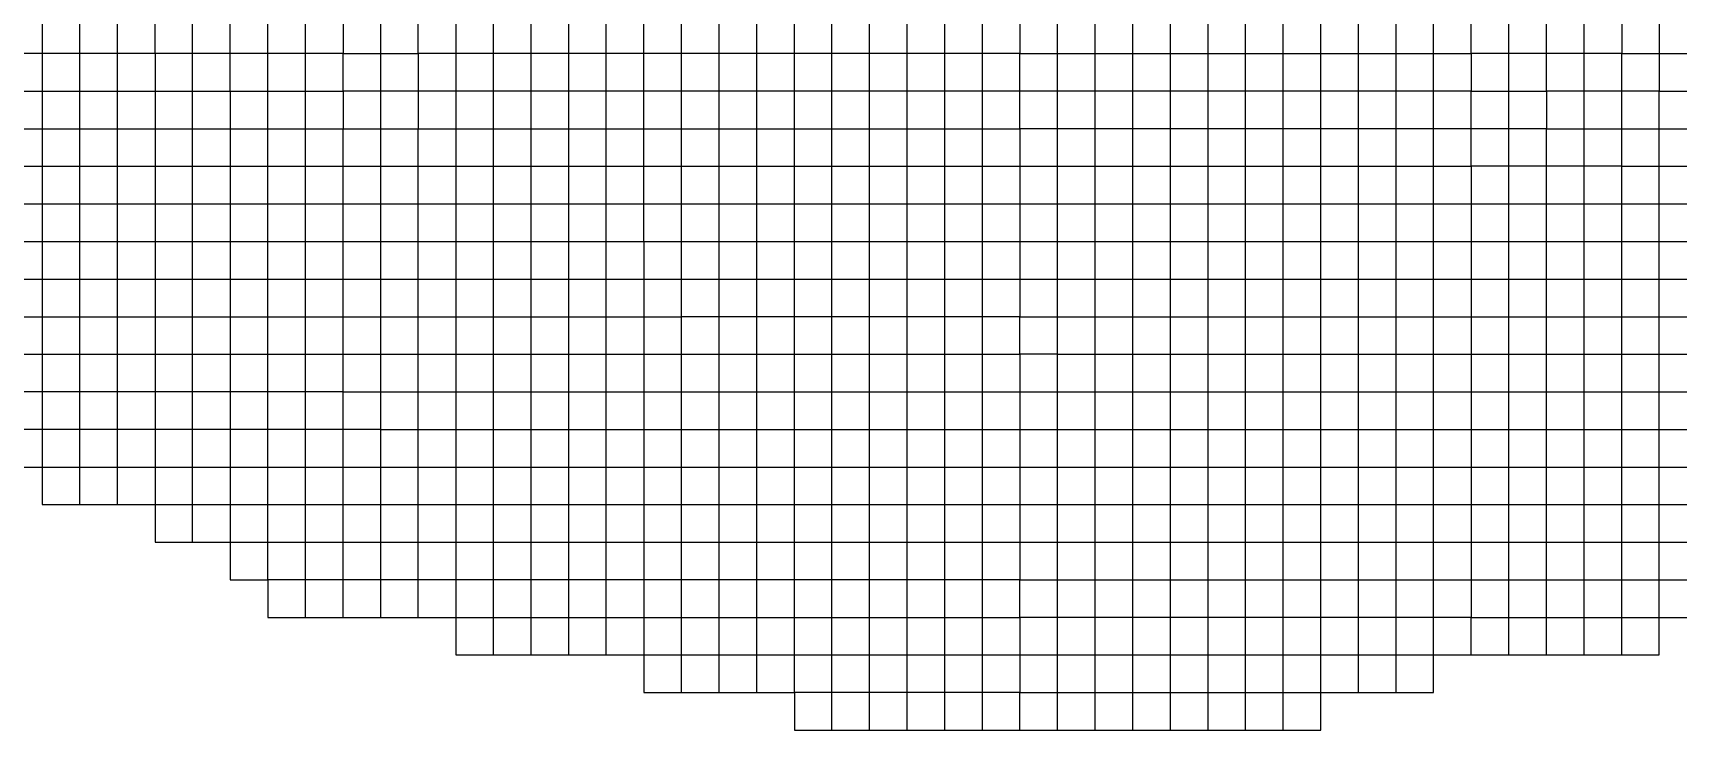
# Model space of a CAD drawing. Header units: millimetres. Extents: x 0 to 420, y 0 to 297.
# Drawn here: x 356.994 to 360.783, y 69.711 to 71.318 of the extents above; entities that cross this region are included whole.
import ezdxf
from ezdxf.enums import TextEntityAlignment as Align

# ---------------------------------------------------------------- set-up
doc = ezdxf.new("R2010")
doc.units = ezdxf.units.MM
doc.layers.add('TEXT', color=255, linetype='Continuous')
doc.styles.add('ECL', font='SIMFANG_2312.TTF', dxfattribs={"width": 0.7, "height": 3})

# ---------------------------------------------------------------- blocks, each defined once
blk = doc.blocks.new('*U68')
at = {"color": 15, "linetype": 'Continuous'}
for points in [[(-26.2515, -4.337), (-26.103, -4.337), (-25.9545, -4.337), (-25.806, -4.337), (-25.6575, -4.337), (-25.509, -4.337), (-25.3605, -4.337), (-25.212, -4.337), (-25.0635, -4.337), (-24.915, -4.337), (-24.7665, -4.337), (-24.618, -4.337), (-24.618, -4.1885), (-24.4695, -4.1885), (-24.321, -4.1885), (-24.1725, -4.1885), (-24.024, -4.1885), (-23.8755, -4.1885), (-23.727, -4.1885), (-23.5785, -4.1885), (-23.43, -4.1885), (-23.2815, -4.1885), (-23.133, -4.1885), (-22.9845, -4.1885), (-22.836, -4.1885), (-22.6875, -4.1885), (-22.539, -4.1885), (-22.3905, -4.1885), (-22.242, -4.1885), (-22.242, -4.337), (-22.0935, -4.337), (-21.945, -4.337), (-21.7965, -4.337), (-21.648, -4.337), (-21.4995, -4.337), (-21.351, -4.337), (-21.2025, -4.337), (-21.054, -4.337), (-20.9055, -4.337), (-20.757, -4.337), (-20.6085, -4.337), (-20.46, -4.337), (-20.46, -4.4855), (-20.3115, -4.4855), (-20.163, -4.4855), (-20.0145, -4.4855), (-19.866, -4.4855), (-19.866, -4.337), (-19.7175, -4.337), (-19.569, -4.337)], [(-26.2515, -5.228), (-26.103, -5.228), (-26.103, -5.3765), (-25.9545, -5.3765), (-25.806, -5.3765), (-25.6575, -5.3765), (-25.6575, -5.525), (-25.509, -5.525), (-25.3605, -5.525), (-25.3605, -5.6735), (-25.212, -5.6735), (-25.212, -5.822), (-25.0635, -5.822), (-24.915, -5.822), (-24.7665, -5.822), (-24.618, -5.822), (-24.4695, -5.822), (-24.321, -5.822), (-24.1725, -5.822), (-24.024, -5.822), (-23.8755, -5.822), (-23.727, -5.822), (-23.5785, -5.822), (-23.43, -5.822), (-23.2815, -5.822), (-23.133, -5.822), (-22.9845, -5.822), (-22.836, -5.822), (-22.6875, -5.822), (-22.539, -5.822), (-22.3905, -5.822), (-22.242, -5.822), (-22.242, -5.9705), (-22.0935, -5.9705), (-21.945, -5.9705), (-21.7965, -5.9705), (-21.648, -5.9705), (-21.4995, -5.9705), (-21.351, -5.9705), (-21.2025, -5.9705), (-21.054, -5.9705), (-20.9055, -5.9705), (-20.757, -5.9705), (-20.6085, -5.9705), (-20.46, -5.9705), (-20.3115, -5.9705), (-20.163, -5.9705), (-20.0145, -5.9705), (-19.866, -5.9705), (-19.866, -5.822), (-19.7175, -5.822), (-19.569, -5.822)], [(-26.2515, -4.1885), (-26.103, -4.1885), (-25.9545, -4.1885), (-25.806, -4.1885), (-25.6575, -4.1885), (-25.509, -4.1885), (-25.3605, -4.1885), (-25.212, -4.1885), (-25.0635, -4.1885), (-24.915, -4.1885), (-24.7665, -4.1885), (-24.618, -4.1885), (-24.618, -4.04), (-24.4695, -4.04), (-24.321, -4.04), (-24.1725, -4.04), (-24.024, -4.04), (-23.8755, -4.04), (-23.727, -4.04), (-23.5785, -4.04), (-23.43, -4.04), (-23.2815, -4.04), (-23.133, -4.04), (-22.9845, -4.04), (-22.836, -4.04), (-22.6875, -4.04), (-22.539, -4.04), (-22.3905, -4.04), (-22.242, -4.04), (-22.242, -4.1885), (-22.0935, -4.1885), (-21.945, -4.1885), (-21.7965, -4.1885), (-21.648, -4.1885), (-21.4995, -4.1885), (-21.351, -4.1885), (-21.2025, -4.1885), (-21.054, -4.1885), (-20.9055, -4.1885), (-20.757, -4.1885), (-20.6085, -4.1885), (-20.46, -4.1885), (-20.46, -4.337), (-20.3115, -4.337), (-20.163, -4.337), (-20.0145, -4.337), (-19.866, -4.337), (-19.866, -4.1885), (-19.7175, -4.1885), (-19.569, -4.1885)], [(-25.0635, -5.822), (-25.0635, -5.6735), (-25.0635, -5.525), (-25.0635, -5.3765), (-25.0635, -5.228), (-25.0635, -5.0795), (-25.0635, -4.931), (-25.0635, -4.7825), (-25.0635, -4.634), (-25.0635, -4.4855), (-25.0635, -4.337), (-25.0635, -4.1885), (-25.0635, -4.04), (-25.0635, -3.8915)], [(-24.915, -5.822), (-24.915, -5.6735), (-24.915, -5.525), (-24.915, -5.3765), (-24.915, -5.228), (-24.915, -5.0795), (-24.915, -4.931), (-24.915, -4.7825), (-24.915, -4.634), (-24.915, -4.4855), (-24.915, -4.337), (-24.915, -4.1885), (-24.915, -4.04), (-24.915, -3.8915)], [(-19.866, -5.9705), (-19.7175, -5.9705), (-19.7175, -5.822), (-19.7175, -5.6735), (-19.7175, -5.525), (-19.7175, -5.3765), (-19.7175, -5.228), (-19.7175, -5.0795), (-19.7175, -4.931), (-19.7175, -4.7825), (-19.7175, -4.634), (-19.7175, -4.4855), (-19.7175, -4.337), (-19.7175, -4.1885), (-19.7175, -4.04), (-19.7175, -3.8915)], [(-21.4995, -6.2675), (-21.4995, -6.119), (-21.4995, -5.9705), (-21.4995, -5.822), (-21.4995, -5.6735), (-21.4995, -5.525), (-21.4995, -5.3765), (-21.4995, -5.228), (-21.4995, -5.0795), (-21.4995, -4.931), (-21.4995, -4.7825), (-21.4995, -4.634), (-21.4995, -4.4855)]]:
    blk.add_lwpolyline(points, dxfattribs=at)
at = {"color": 22, "linetype": 'Continuous'}
for points in [[(-24.915, -3.5945), (-25.0635, -3.5945), (-25.212, -3.5945), (-25.3605, -3.5945), (-25.509, -3.5945), (-25.6575, -3.5945), (-25.806, -3.5945), (-25.9545, -3.5945), (-26.103, -3.5945), (-26.2515, -3.5945)], [(-26.2515, -4.634), (-26.103, -4.634), (-25.9545, -4.634), (-25.806, -4.634), (-25.6575, -4.634), (-25.509, -4.634), (-25.3605, -4.634), (-25.212, -4.634), (-25.0635, -4.634), (-24.915, -4.634), (-24.7665, -4.634), (-24.618, -4.634), (-24.618, -4.4855), (-24.4695, -4.4855), (-24.321, -4.4855), (-24.1725, -4.4855), (-24.024, -4.4855), (-23.8755, -4.4855), (-23.727, -4.4855), (-23.5785, -4.4855), (-23.43, -4.4855), (-23.2815, -4.4855), (-23.133, -4.4855), (-22.9845, -4.4855), (-22.836, -4.4855), (-22.6875, -4.4855), (-22.539, -4.4855), (-22.3905, -4.4855), (-22.242, -4.4855), (-22.242, -4.634), (-22.0935, -4.634), (-21.945, -4.634), (-21.7965, -4.634), (-21.648, -4.634), (-21.4995, -4.634), (-21.351, -4.634), (-21.2025, -4.634), (-21.054, -4.634), (-20.9055, -4.634), (-20.757, -4.634), (-20.6085, -4.634), (-20.46, -4.634), (-20.46, -4.7825), (-20.3115, -4.7825), (-20.163, -4.7825), (-20.0145, -4.7825), (-19.866, -4.7825), (-19.866, -4.634), (-19.7175, -4.634), (-19.569, -4.634)], [(-26.2515, -4.4855), (-26.103, -4.4855), (-25.9545, -4.4855), (-25.806, -4.4855), (-25.6575, -4.4855), (-25.509, -4.4855), (-25.3605, -4.4855), (-25.212, -4.4855), (-25.0635, -4.4855), (-24.915, -4.4855), (-24.7665, -4.4855), (-24.618, -4.4855), (-24.618, -4.337), (-24.4695, -4.337), (-24.321, -4.337), (-24.1725, -4.337), (-24.024, -4.337), (-23.8755, -4.337), (-23.727, -4.337), (-23.5785, -4.337), (-23.43, -4.337), (-23.2815, -4.337), (-23.133, -4.337), (-22.9845, -4.337), (-22.836, -4.337), (-22.6875, -4.337), (-22.539, -4.337), (-22.3905, -4.337), (-22.242, -4.337), (-22.242, -4.4855), (-22.0935, -4.4855), (-21.945, -4.4855), (-21.7965, -4.4855), (-21.648, -4.4855), (-21.4995, -4.4855), (-21.351, -4.4855), (-21.2025, -4.4855), (-21.054, -4.4855), (-20.9055, -4.4855), (-20.757, -4.4855), (-20.6085, -4.4855), (-20.46, -4.4855), (-20.46, -4.634), (-20.3115, -4.634), (-20.163, -4.634), (-20.0145, -4.634), (-19.866, -4.634), (-19.866, -4.4855), (-19.7175, -4.4855), (-19.569, -4.4855)], [(-22.0935, -4.7825), (-21.945, -4.7825), (-21.7965, -4.7825), (-21.648, -4.7825), (-21.4995, -4.7825), (-21.351, -4.7825), (-21.2025, -4.7825), (-21.054, -4.7825), (-20.9055, -4.7825), (-20.757, -4.7825), (-20.6085, -4.7825), (-20.46, -4.7825), (-20.46, -4.931), (-20.3115, -4.931), (-20.163, -4.931), (-20.0145, -4.931), (-19.866, -4.931), (-19.866, -4.7825), (-19.7175, -4.7825), (-19.569, -4.7825)], [(-23.8755, -4.931), (-23.727, -4.931), (-23.5785, -4.931), (-23.43, -4.931), (-23.2815, -4.931), (-23.133, -4.931), (-22.9845, -4.931), (-22.836, -4.931), (-22.6875, -4.931), (-22.539, -4.931), (-22.3905, -4.931), (-22.242, -4.931), (-22.242, -5.0795), (-22.0935, -5.0795), (-21.945, -5.0795), (-21.7965, -5.0795), (-21.648, -5.0795), (-21.4995, -5.0795), (-21.351, -5.0795), (-21.2025, -5.0795), (-21.054, -5.0795), (-20.9055, -5.0795), (-20.757, -5.0795), (-20.6085, -5.0795), (-20.46, -5.0795), (-20.46, -5.228), (-20.3115, -5.228), (-20.163, -5.228), (-20.0145, -5.228), (-19.866, -5.228), (-19.866, -5.0795), (-19.7175, -5.0795), (-19.569, -5.0795)], [(-19.866, -4.04), (-19.866, -3.8915), (-19.7175, -3.8915), (-19.569, -3.8915)], [(-26.103, -3.446), (-26.103, -3.5945), (-26.103, -3.743), (-26.103, -3.8915), (-26.103, -4.04), (-26.103, -4.1885), (-26.103, -4.337), (-26.103, -4.4855), (-26.103, -4.634), (-26.103, -4.7825), (-26.103, -4.931), (-26.103, -5.0795), (-26.103, -5.228), (-25.9545, -5.228), (-25.806, -5.228), (-25.6575, -5.228), (-25.509, -5.228), (-25.3605, -5.228), (-25.212, -5.228), (-25.0635, -5.228), (-24.915, -5.228), (-24.7665, -5.228), (-24.618, -5.228), (-24.618, -5.0795), (-24.4695, -5.0795), (-24.321, -5.0795), (-24.1725, -5.0795), (-24.024, -5.0795), (-23.8755, -5.0795)], [(-24.024, -5.9705), (-24.024, -5.822), (-24.024, -5.6735), (-24.024, -5.525), (-24.024, -5.3765), (-24.024, -5.228), (-24.024, -5.0795), (-24.024, -4.931), (-24.024, -4.7825), (-24.024, -4.634), (-24.024, -4.4855), (-24.024, -4.337), (-24.024, -4.1885)]]:
    blk.add_lwpolyline(points, dxfattribs=at)
at = {"color": 47, "linetype": 'Continuous'}
for points in [[(-20.9055, -6.119), (-20.9055, -5.9705), (-20.9055, -5.822), (-20.9055, -5.6735), (-20.9055, -5.525), (-20.9055, -5.3765), (-20.9055, -5.228), (-20.9055, -5.0795), (-20.9055, -4.931), (-20.9055, -4.7825), (-20.9055, -4.634), (-20.9055, -4.4855), (-20.9055, -4.337), (-20.9055, -4.1885), (-20.9055, -4.04), (-20.9055, -3.8915), (-20.9055, -3.743), (-20.9055, -3.5945), (-20.9055, -3.446)], [(-24.4695, -3.446), (-24.4695, -3.5945), (-24.4695, -3.743), (-24.4695, -3.8915), (-24.4695, -4.04), (-24.4695, -4.1885), (-24.4695, -4.337), (-24.4695, -4.4855), (-24.4695, -4.634), (-24.4695, -4.7825), (-24.4695, -4.931), (-24.4695, -5.0795), (-24.4695, -5.228), (-24.4695, -5.3765), (-24.4695, -5.525), (-24.4695, -5.6735), (-24.4695, -5.822), (-24.4695, -5.9705), (-24.321, -5.9705), (-24.1725, -5.9705), (-24.024, -5.9705), (-23.8755, -5.9705), (-23.727, -5.9705), (-23.5785, -5.9705), (-23.43, -5.9705), (-23.2815, -5.9705), (-23.133, -5.9705), (-22.9845, -5.9705), (-22.836, -5.9705), (-22.6875, -5.9705), (-22.539, -5.9705), (-22.3905, -5.9705), (-22.242, -5.9705), (-22.242, -6.119), (-22.0935, -6.119), (-21.945, -6.119), (-21.7965, -6.119), (-21.648, -6.119), (-21.4995, -6.119), (-21.351, -6.119), (-21.2025, -6.119), (-21.054, -6.119), (-20.9055, -6.119), (-20.757, -6.119), (-20.6085, -6.119), (-20.6085, -5.9705), (-20.6085, -5.822), (-20.6085, -5.6735), (-20.6085, -5.525), (-20.6085, -5.3765), (-20.6085, -5.228), (-20.6085, -5.0795), (-20.6085, -4.931), (-20.6085, -4.7825), (-20.6085, -4.634), (-20.6085, -4.4855), (-20.6085, -4.337)]]:
    blk.add_lwpolyline(points, dxfattribs=at)
at = {"color": 77, "linetype": 'Continuous'}
for points in [[(-24.1725, -5.9705), (-24.1725, -5.822), (-24.1725, -5.6735), (-24.1725, -5.525), (-24.1725, -5.3765), (-24.1725, -5.228), (-24.1725, -5.0795), (-24.1725, -4.931), (-24.1725, -4.7825), (-24.1725, -4.634), (-24.1725, -4.4855), (-24.1725, -4.337), (-24.1725, -4.1885), (-24.1725, -4.04), (-24.1725, -3.8915), (-24.1725, -3.743), (-24.1725, -3.5945), (-24.1725, -3.446)], [(-22.3905, -6.2675), (-22.3905, -6.119), (-22.3905, -5.9705), (-22.3905, -5.822), (-22.3905, -5.6735), (-22.3905, -5.525), (-22.3905, -5.3765), (-22.3905, -5.228), (-22.3905, -5.0795), (-22.3905, -4.931), (-22.3905, -4.7825), (-22.3905, -4.634), (-22.3905, -4.4855), (-22.3905, -4.337), (-22.3905, -4.1885), (-22.3905, -4.04), (-22.3905, -3.8915), (-22.3905, -3.743), (-22.3905, -3.5945), (-22.3905, -3.446)], [(-23.8755, -5.3765), (-23.8755, -5.228), (-23.8755, -5.0795), (-23.8755, -4.931), (-23.8755, -4.7825), (-23.8755, -4.634), (-23.8755, -4.4855), (-23.8755, -4.337), (-23.8755, -4.1885), (-23.8755, -4.04), (-23.8755, -3.8915), (-23.8755, -3.743), (-23.8755, -3.5945), (-23.8755, -3.446)]]:
    blk.add_lwpolyline(points, dxfattribs=at)
at = {"color": 87, "linetype": 'Continuous'}
for points in [[(-21.351, -6.2675), (-21.351, -6.119), (-21.351, -5.9705), (-21.351, -5.822), (-21.351, -5.6735), (-21.351, -5.525), (-21.351, -5.3765), (-21.351, -5.228), (-21.351, -5.0795), (-21.351, -4.931), (-21.351, -4.7825), (-21.351, -4.634), (-21.351, -4.4855), (-21.351, -4.337), (-21.351, -4.1885), (-21.351, -4.04), (-21.351, -3.8915), (-21.351, -3.743), (-21.351, -3.5945), (-21.351, -3.446)], [(-21.648, -6.2675), (-21.648, -6.119), (-21.648, -5.9705), (-21.648, -5.822), (-21.648, -5.6735), (-21.648, -5.525), (-21.648, -5.3765), (-21.648, -5.228), (-21.648, -5.0795), (-21.648, -4.931), (-21.648, -4.7825), (-21.648, -4.634), (-21.648, -4.4855), (-21.648, -4.337), (-21.648, -4.1885), (-21.648, -4.04), (-21.648, -3.8915), (-21.648, -3.743), (-21.648, -3.5945), (-21.648, -3.446)], [(-24.7665, -5.822), (-24.7665, -5.6735), (-24.7665, -5.525), (-24.7665, -5.3765), (-24.7665, -5.228), (-24.7665, -5.0795), (-24.7665, -4.931), (-24.7665, -4.7825), (-24.7665, -4.634), (-24.7665, -4.4855), (-24.7665, -4.337), (-24.7665, -4.1885), (-24.7665, -4.04), (-24.7665, -3.8915), (-24.7665, -3.743), (-24.7665, -3.5945), (-24.7665, -3.446)]]:
    blk.add_lwpolyline(points, dxfattribs=at)
at = {"color": 97, "linetype": 'Continuous'}
for points in [[(-20.757, -4.7825), (-20.757, -4.634), (-20.757, -4.4855), (-20.757, -4.337), (-20.757, -4.1885), (-20.757, -4.04), (-20.757, -3.8915), (-20.757, -3.743), (-20.757, -3.5945), (-20.757, -3.446)], [(-20.6085, -4.337), (-20.6085, -4.1885), (-20.6085, -4.04), (-20.6085, -3.8915), (-20.6085, -3.743), (-20.6085, -3.5945), (-20.6085, -3.446)], [(-22.9845, -4.4855), (-22.9845, -4.337), (-22.9845, -4.1885), (-22.9845, -4.04), (-22.9845, -3.8915), (-22.9845, -3.743), (-22.9845, -3.5945), (-22.9845, -3.446)], [(-23.2815, -4.337), (-23.2815, -4.1885), (-23.2815, -4.04), (-23.2815, -3.8915), (-23.2815, -3.743), (-23.2815, -3.5945), (-23.2815, -3.446)], [(-21.4995, -4.4855), (-21.4995, -4.337), (-21.4995, -4.1885), (-21.4995, -4.04), (-21.4995, -3.8915), (-21.4995, -3.743), (-21.4995, -3.5945), (-21.4995, -3.446)], [(-21.054, -4.4855), (-21.054, -4.337), (-21.054, -4.1885), (-21.054, -4.04), (-21.054, -3.8915), (-21.054, -3.743), (-21.054, -3.5945), (-21.054, -3.446)], [(-21.2025, -4.4855), (-21.2025, -4.337), (-21.2025, -4.1885), (-21.2025, -4.04), (-21.2025, -3.8915), (-21.2025, -3.743), (-21.2025, -3.5945), (-21.2025, -3.446)], [(-20.3115, -4.337), (-20.3115, -4.1885), (-20.3115, -4.04), (-20.3115, -3.8915), (-20.3115, -3.743), (-20.3115, -3.5945), (-20.3115, -3.446)], [(-24.321, -5.3765), (-24.321, -5.228), (-24.321, -5.0795), (-24.321, -4.931), (-24.321, -4.7825), (-24.321, -4.634), (-24.321, -4.4855), (-24.321, -4.337), (-24.321, -4.1885), (-24.321, -4.04), (-24.321, -3.8915), (-24.321, -3.743), (-24.321, -3.5945), (-24.321, -3.446)]]:
    blk.add_lwpolyline(points, dxfattribs=at)
at = {"color": 57, "linetype": 'Continuous'}
blk.add_lwpolyline([(-22.6875, -6.2675), (-22.6875, -6.119), (-22.6875, -5.9705), (-22.6875, -5.822), (-22.6875, -5.6735), (-22.6875, -5.525), (-22.6875, -5.3765), (-22.6875, -5.228), (-22.6875, -5.0795), (-22.6875, -4.931), (-22.6875, -4.7825), (-22.6875, -4.634), (-22.6875, -4.4855), (-22.6875, -4.337), (-22.6875, -4.1885), (-22.6875, -4.04), (-22.6875, -3.8915), (-22.6875, -3.743), (-22.6875, -3.5945), (-22.6875, -3.446)], dxfattribs=at)
at = {"color": 86, "linetype": 'Continuous'}
blk.add_lwpolyline([(-23.133, -4.337), (-23.133, -4.1885), (-23.133, -4.04), (-23.133, -3.8915), (-23.133, -3.743), (-23.133, -3.5945), (-23.133, -3.446)], dxfattribs=at)
at = {"color": 67, "linetype": 'Continuous'}
blk.add_lwpolyline([(-20.0145, -5.9705), (-20.0145, -5.822), (-20.0145, -5.6735), (-20.0145, -5.525), (-20.0145, -5.3765), (-20.0145, -5.228), (-20.0145, -5.0795), (-20.0145, -4.931), (-20.0145, -4.7825), (-20.0145, -4.634), (-20.0145, -4.4855), (-20.0145, -4.337), (-20.0145, -4.1885), (-20.0145, -4.04), (-20.0145, -3.8915), (-20.0145, -3.743), (-20.0145, -3.5945), (-20.0145, -3.446)], dxfattribs=at)
at = {"color": 84, "linetype": 'Continuous'}
for points in [[(-23.727, -4.337), (-23.727, -4.1885), (-23.727, -4.04), (-23.727, -3.8915), (-23.727, -3.743), (-23.727, -3.5945), (-23.727, -3.446)], [(-22.836, -4.337), (-22.836, -4.1885), (-22.836, -4.04), (-22.836, -3.8915), (-22.836, -3.743), (-22.836, -3.5945), (-22.836, -3.446)], [(-21.945, -5.6735), (-21.945, -5.525), (-21.945, -5.3765), (-21.945, -5.228), (-21.945, -5.0795), (-21.945, -4.931), (-21.945, -4.7825), (-21.945, -4.634), (-21.945, -4.4855), (-21.945, -4.337), (-21.945, -4.1885), (-21.945, -4.04), (-21.945, -3.8915), (-21.945, -3.743), (-21.945, -3.5945), (-21.945, -3.446)], [(-21.7965, -5.6735), (-21.7965, -5.525), (-21.7965, -5.3765), (-21.7965, -5.228), (-21.7965, -5.0795), (-21.7965, -4.931), (-21.7965, -4.7825), (-21.7965, -4.634), (-21.7965, -4.4855), (-21.7965, -4.337), (-21.7965, -4.1885), (-21.7965, -4.04), (-21.7965, -3.8915), (-21.7965, -3.743), (-21.7965, -3.5945), (-21.7965, -3.446)], [(-23.5785, -4.337), (-23.5785, -4.1885), (-23.5785, -4.04), (-23.5785, -3.8915), (-23.5785, -3.743), (-23.5785, -3.5945), (-23.5785, -3.446)], [(-23.43, -4.337), (-23.43, -4.1885), (-23.43, -4.04), (-23.43, -3.8915), (-23.43, -3.743), (-23.43, -3.5945), (-23.43, -3.446)], [(-25.0635, -3.8915), (-25.0635, -3.743), (-25.0635, -3.5945), (-25.0635, -3.446), (-25.0635, -3.2975), (-25.0635, -3.149), (-25.0635, -3.0005), (-25.0635, -2.852), (-25.0635, -2.7035), (-25.0635, -2.555), (-25.0635, -2.4065), (-25.0635, -2.258), (-25.0635, -2.1095), (-25.0635, -1.961), (-25.0635, -1.8125), (-25.0635, -1.664), (-25.0635, -1.5155), (-25.0635, -1.367), (-25.0635, -1.2185), (-25.0635, -1.07), (-25.0635, -0.9215), (-25.0635, -0.773)], [(-19.866, -4.04), (-20.0145, -4.04), (-20.163, -4.04), (-20.163, -3.8915), (-20.3115, -3.8915), (-20.46, -3.8915), (-20.46, -3.743), (-20.6085, -3.743), (-20.757, -3.743), (-20.9055, -3.743), (-21.054, -3.743), (-21.2025, -3.743), (-21.351, -3.743), (-21.4995, -3.743), (-21.648, -3.743), (-21.7965, -3.743), (-21.945, -3.743), (-22.0935, -3.743), (-22.242, -3.743), (-22.242, -3.5945), (-22.3905, -3.5945), (-22.539, -3.5945), (-22.6875, -3.5945), (-22.836, -3.5945), (-22.9845, -3.5945), (-23.133, -3.5945), (-23.2815, -3.5945), (-23.43, -3.5945), (-23.5785, -3.5945), (-23.727, -3.5945), (-23.8755, -3.5945), (-24.024, -3.5945), (-24.1725, -3.5945), (-24.321, -3.5945), (-24.4695, -3.5945), (-24.618, -3.5945), (-24.618, -3.743), (-24.7665, -3.743), (-24.915, -3.743), (-24.915, -3.8915)], [(-20.163, -4.1885), (-20.163, -4.04), (-20.3115, -4.04), (-20.46, -4.04), (-20.46, -3.8915), (-20.6085, -3.8915), (-20.757, -3.8915), (-20.9055, -3.8915), (-21.054, -3.8915), (-21.2025, -3.8915), (-21.351, -3.8915), (-21.4995, -3.8915), (-21.648, -3.8915), (-21.7965, -3.8915), (-21.945, -3.8915), (-22.0935, -3.8915), (-22.242, -3.8915), (-22.242, -3.743), (-22.3905, -3.743), (-22.539, -3.743), (-22.6875, -3.743), (-22.836, -3.743), (-22.9845, -3.743), (-23.133, -3.743), (-23.2815, -3.743), (-23.43, -3.743), (-23.5785, -3.743), (-23.727, -3.743), (-23.8755, -3.743), (-24.024, -3.743), (-24.1725, -3.743), (-24.321, -3.743), (-24.4695, -3.743), (-24.618, -3.743), (-24.618, -3.8915)]]:
    blk.add_lwpolyline(points, dxfattribs=at)
at = {"color": 76, "linetype": 'Continuous'}
blk.add_lwpolyline([(-22.0935, -6.2675), (-22.0935, -6.119), (-22.0935, -5.9705), (-22.0935, -5.822), (-22.0935, -5.6735), (-22.0935, -5.525), (-22.0935, -5.3765), (-22.0935, -5.228), (-22.0935, -5.0795), (-22.0935, -4.931), (-22.0935, -4.7825), (-22.0935, -4.634), (-22.0935, -4.4855), (-22.0935, -4.337), (-22.0935, -4.1885), (-22.0935, -4.04), (-22.0935, -3.8915), (-22.0935, -3.743), (-22.0935, -3.5945), (-22.0935, -3.446)], dxfattribs=at)
at = {"color": 94, "linetype": 'Continuous'}
blk.add_lwpolyline([(-22.539, -4.337), (-22.539, -4.1885), (-22.539, -4.04), (-22.539, -3.8915), (-22.539, -3.743), (-22.539, -3.5945), (-22.539, -3.446)], dxfattribs=at)
at = {"color": 34, "linetype": 'Continuous'}
blk.add_lwpolyline([(-26.2515, -4.04), (-26.103, -4.04), (-25.9545, -4.04), (-25.806, -4.04), (-25.6575, -4.04), (-25.509, -4.04), (-25.3605, -4.04), (-25.212, -4.04), (-25.0635, -4.04), (-24.915, -4.04), (-24.7665, -4.04), (-24.618, -4.04), (-24.618, -3.8915), (-24.4695, -3.8915), (-24.321, -3.8915), (-24.1725, -3.8915), (-24.024, -3.8915), (-23.8755, -3.8915), (-23.727, -3.8915), (-23.5785, -3.8915), (-23.43, -3.8915), (-23.2815, -3.8915), (-23.133, -3.8915), (-22.9845, -3.8915), (-22.836, -3.8915), (-22.6875, -3.8915), (-22.539, -3.8915), (-22.3905, -3.8915), (-22.242, -3.8915), (-22.242, -4.04), (-22.0935, -4.04), (-21.945, -4.04), (-21.7965, -4.04), (-21.648, -4.04), (-21.4995, -4.04), (-21.351, -4.04), (-21.2025, -4.04), (-21.054, -4.04), (-20.9055, -4.04), (-20.757, -4.04), (-20.6085, -4.04), (-20.46, -4.04), (-20.46, -4.1885), (-20.3115, -4.1885), (-20.163, -4.1885), (-20.0145, -4.1885), (-19.866, -4.1885), (-19.866, -4.04), (-19.7175, -4.04), (-19.569, -4.04)], dxfattribs=at)
at = {"color": 37, "linetype": 'Continuous'}
blk.add_lwpolyline([(-26.2515, -4.7825), (-26.103, -4.7825), (-25.9545, -4.7825), (-25.806, -4.7825), (-25.6575, -4.7825), (-25.509, -4.7825), (-25.3605, -4.7825), (-25.212, -4.7825), (-25.0635, -4.7825), (-24.915, -4.7825), (-24.7665, -4.7825), (-24.618, -4.7825), (-24.618, -4.634), (-24.4695, -4.634), (-24.321, -4.634), (-24.1725, -4.634), (-24.024, -4.634), (-23.8755, -4.634), (-23.727, -4.634), (-23.5785, -4.634)], dxfattribs=at)
at = {"color": 82, "linetype": 'Continuous'}
for points in [[(-25.6575, -3.5945), (-25.6575, -3.446), (-25.6575, -3.2975), (-25.6575, -3.149), (-25.6575, -3.0005), (-25.6575, -2.852), (-25.6575, -2.7035), (-25.6575, -2.555), (-25.6575, -2.4065), (-25.6575, -2.258), (-25.6575, -2.1095), (-25.6575, -1.961), (-25.6575, -1.8125), (-25.6575, -1.664), (-25.6575, -1.5155), (-25.6575, -1.367), (-25.6575, -1.2185), (-25.6575, -1.07), (-25.6575, -0.9215), (-25.6575, -0.773)], [(-25.509, -3.5945), (-25.509, -3.446), (-25.509, -3.2975), (-25.509, -3.149), (-25.509, -3.0005), (-25.509, -2.852), (-25.509, -2.7035), (-25.509, -2.555), (-25.509, -2.4065), (-25.509, -2.258), (-25.509, -2.1095), (-25.509, -1.961), (-25.509, -1.8125), (-25.509, -1.664), (-25.509, -1.5155), (-25.509, -1.367), (-25.509, -1.2185), (-25.509, -1.07), (-25.509, -0.9215), (-25.509, -0.773)], [(-25.3605, -3.743), (-25.3605, -3.5945), (-25.3605, -3.446), (-25.3605, -3.2975), (-25.3605, -3.149), (-25.3605, -3.0005), (-25.3605, -2.852), (-25.3605, -2.7035), (-25.3605, -2.555), (-25.3605, -2.4065), (-25.3605, -2.258), (-25.3605, -2.1095), (-25.3605, -1.961), (-25.3605, -1.8125), (-25.3605, -1.664), (-25.3605, -1.5155), (-25.3605, -1.367), (-25.3605, -1.2185), (-25.3605, -1.07), (-25.3605, -0.9215), (-25.3605, -0.773)], [(-25.212, -3.743), (-25.212, -3.5945), (-25.212, -3.446), (-25.212, -3.2975), (-25.212, -3.149), (-25.212, -3.0005), (-25.212, -2.852), (-25.212, -2.7035), (-25.212, -2.555), (-25.212, -2.4065), (-25.212, -2.258), (-25.212, -2.1095), (-25.212, -1.961), (-25.212, -1.8125), (-25.212, -1.664), (-25.212, -1.5155), (-25.212, -1.367), (-25.212, -1.2185), (-25.212, -1.07), (-25.212, -0.9215), (-25.212, -0.773)], [(-24.024, -4.1885), (-24.024, -4.04), (-24.024, -3.8915), (-24.024, -3.743), (-24.024, -3.5945), (-24.024, -3.446), (-24.024, -3.2975), (-24.024, -3.149), (-24.024, -3.0005), (-24.024, -2.852), (-24.024, -2.7035), (-24.024, -2.555), (-24.024, -2.4065), (-24.024, -2.258), (-24.024, -2.1095), (-24.024, -1.961), (-24.024, -1.8125), (-24.024, -1.664)]]:
    blk.add_lwpolyline(points, dxfattribs=at)
at = {"color": 92, "linetype": 'Continuous'}
for points in [[(-19.866, -3.446), (-19.866, -3.5945), (-19.7175, -3.5945), (-19.7175, -3.743), (-19.569, -3.743)], [(-19.7175, -3.446), (-19.7175, -3.5945), (-19.569, -3.5945)], [(-19.7175, -3.8915), (-19.7175, -3.743), (-19.866, -3.743), (-19.866, -3.5945), (-20.0145, -3.5945), (-20.163, -3.5945), (-20.163, -3.446)], [(-24.915, -3.743), (-24.915, -3.5945), (-24.7665, -3.5945), (-24.618, -3.5945), (-24.618, -3.446)], [(-22.242, -3.446), (-22.242, -3.5945), (-22.0935, -3.5945), (-21.945, -3.5945), (-21.7965, -3.5945), (-21.648, -3.5945), (-21.4995, -3.5945), (-21.351, -3.5945), (-21.2025, -3.5945), (-21.054, -3.5945), (-20.9055, -3.5945), (-20.757, -3.5945), (-20.6085, -3.5945), (-20.46, -3.5945), (-20.46, -3.743), (-20.3115, -3.743), (-20.163, -3.743), (-20.163, -3.8915), (-20.0145, -3.8915), (-19.866, -3.8915), (-19.866, -3.743), (-20.0145, -3.743), (-20.163, -3.743), (-20.163, -3.5945), (-20.3115, -3.5945), (-20.46, -3.5945), (-20.46, -3.446)], [(-24.915, -3.446), (-24.915, -3.5945)]]:
    blk.add_lwpolyline(points, dxfattribs=at)
at = {"color": 13, "linetype": 'Continuous'}
for points in [[(-23.727, -4.7825), (-23.5785, -4.7825), (-23.43, -4.7825), (-23.2815, -4.7825), (-23.133, -4.7825), (-22.9845, -4.7825), (-22.836, -4.7825), (-22.6875, -4.7825), (-22.539, -4.7825), (-22.3905, -4.7825), (-22.242, -4.7825), (-22.242, -4.931), (-22.0935, -4.931), (-21.945, -4.931), (-21.7965, -4.931), (-21.648, -4.931), (-21.4995, -4.931), (-21.351, -4.931), (-21.2025, -4.931), (-21.054, -4.931), (-20.9055, -4.931), (-20.757, -4.931), (-20.6085, -4.931), (-20.46, -4.931), (-20.46, -5.0795), (-20.3115, -5.0795), (-20.163, -5.0795), (-20.0145, -5.0795), (-19.866, -5.0795), (-19.866, -4.931), (-19.7175, -4.931), (-19.569, -4.931)], [(-25.9545, -5.3765), (-25.9545, -5.228), (-25.9545, -5.0795), (-25.9545, -4.931), (-25.9545, -4.7825), (-25.9545, -4.634), (-25.9545, -4.4855), (-25.9545, -4.337), (-25.9545, -4.1885), (-25.9545, -4.04), (-25.9545, -3.8915), (-25.9545, -3.743), (-25.9545, -3.5945), (-25.9545, -3.446)], [(-25.806, -5.3765), (-25.806, -5.228), (-25.806, -5.0795), (-25.806, -4.931), (-25.806, -4.7825), (-25.806, -4.634), (-25.806, -4.4855), (-25.806, -4.337), (-25.806, -4.1885), (-25.806, -4.04), (-25.806, -3.8915), (-25.806, -3.743), (-25.806, -3.5945), (-25.806, -3.446)], [(-20.46, -5.9705), (-20.46, -5.822), (-20.6085, -5.822), (-20.757, -5.822), (-20.9055, -5.822), (-21.054, -5.822), (-21.2025, -5.822), (-21.351, -5.822), (-21.4995, -5.822), (-21.648, -5.822), (-21.7965, -5.822), (-21.945, -5.822), (-22.0935, -5.822), (-22.242, -5.822), (-22.242, -5.6735), (-22.3905, -5.6735), (-22.539, -5.6735), (-22.6875, -5.6735), (-22.836, -5.6735), (-22.9845, -5.6735), (-23.133, -5.6735), (-23.2815, -5.6735), (-23.43, -5.6735), (-23.5785, -5.6735), (-23.727, -5.6735), (-23.8755, -5.6735), (-24.024, -5.6735), (-24.1725, -5.6735), (-24.321, -5.6735), (-24.4695, -5.6735), (-24.618, -5.6735), (-24.618, -5.525), (-24.4695, -5.525), (-24.321, -5.525), (-24.1725, -5.525), (-24.024, -5.525), (-23.8755, -5.525), (-23.727, -5.525), (-23.5785, -5.525), (-23.43, -5.525), (-23.2815, -5.525), (-23.133, -5.525), (-22.9845, -5.525), (-22.836, -5.525), (-22.6875, -5.525), (-22.539, -5.525), (-22.3905, -5.525), (-22.242, -5.525), (-22.242, -5.6735), (-22.0935, -5.6735), (-21.945, -5.6735), (-21.7965, -5.6735), (-21.648, -5.6735), (-21.4995, -5.6735), (-21.351, -5.6735), (-21.2025, -5.6735), (-21.054, -5.6735), (-20.9055, -5.6735), (-20.757, -5.6735), (-20.6085, -5.6735), (-20.46, -5.6735), (-20.46, -5.822), (-20.3115, -5.822), (-20.163, -5.822), (-20.0145, -5.822), (-19.866, -5.822), (-19.866, -5.6735), (-19.7175, -5.6735), (-19.569, -5.6735)], [(-25.6575, -3.5945), (-25.6575, -3.743), (-25.6575, -3.8915), (-25.6575, -4.04), (-25.6575, -4.1885), (-25.6575, -4.337), (-25.6575, -4.4855), (-25.6575, -4.634), (-25.6575, -4.7825), (-25.6575, -4.931), (-25.6575, -5.0795), (-25.6575, -5.228), (-25.6575, -5.3765), (-25.509, -5.3765), (-25.3605, -5.3765), (-25.212, -5.3765), (-25.0635, -5.3765), (-24.915, -5.3765), (-24.7665, -5.3765), (-24.618, -5.3765), (-24.618, -5.228), (-24.4695, -5.228), (-24.321, -5.228), (-24.1725, -5.228), (-24.024, -5.228), (-23.8755, -5.228), (-23.727, -5.228), (-23.5785, -5.228), (-23.43, -5.228), (-23.2815, -5.228), (-23.133, -5.228), (-22.9845, -5.228), (-22.836, -5.228), (-22.6875, -5.228), (-22.539, -5.228), (-22.3905, -5.228), (-22.242, -5.228), (-22.242, -5.3765), (-22.0935, -5.3765), (-21.945, -5.3765), (-21.7965, -5.3765), (-21.648, -5.3765), (-21.4995, -5.3765), (-21.351, -5.3765), (-21.2025, -5.3765), (-21.054, -5.3765), (-20.9055, -5.3765), (-20.757, -5.3765), (-20.6085, -5.3765), (-20.46, -5.3765), (-20.46, -5.525), (-20.3115, -5.525), (-20.163, -5.525), (-20.0145, -5.525), (-19.866, -5.525), (-19.866, -5.3765), (-19.7175, -5.3765), (-19.569, -5.3765)], [(-25.509, -5.525), (-25.509, -5.3765), (-25.509, -5.228), (-25.509, -5.0795), (-25.509, -4.931), (-25.509, -4.7825), (-25.509, -4.634), (-25.509, -4.4855), (-25.509, -4.337), (-25.509, -4.1885), (-25.509, -4.04), (-25.509, -3.8915), (-25.509, -3.743), (-25.509, -3.5945)], [(-26.2515, -3.743), (-26.103, -3.743), (-25.9545, -3.743), (-25.806, -3.743), (-25.6575, -3.743), (-25.509, -3.743), (-25.3605, -3.743), (-25.212, -3.743), (-25.0635, -3.743), (-24.915, -3.743)], [(-25.3605, -3.743), (-25.3605, -3.8915), (-25.3605, -4.04), (-25.3605, -4.1885), (-25.3605, -4.337), (-25.3605, -4.4855), (-25.3605, -4.634), (-25.3605, -4.7825), (-25.3605, -4.931), (-25.3605, -5.0795), (-25.3605, -5.228), (-25.3605, -5.3765), (-25.3605, -5.525), (-25.212, -5.525), (-25.0635, -5.525), (-24.915, -5.525), (-24.7665, -5.525), (-24.618, -5.525), (-24.618, -5.3765), (-24.4695, -5.3765), (-24.321, -5.3765), (-24.1725, -5.3765), (-24.024, -5.3765), (-23.8755, -5.3765), (-23.727, -5.3765), (-23.5785, -5.3765), (-23.43, -5.3765), (-23.2815, -5.3765), (-23.133, -5.3765), (-22.9845, -5.3765), (-22.836, -5.3765), (-22.6875, -5.3765), (-22.539, -5.3765), (-22.3905, -5.3765), (-22.242, -5.3765), (-22.242, -5.525), (-22.0935, -5.525), (-21.945, -5.525), (-21.7965, -5.525), (-21.648, -5.525), (-21.4995, -5.525), (-21.351, -5.525), (-21.2025, -5.525), (-21.054, -5.525), (-20.9055, -5.525), (-20.757, -5.525), (-20.6085, -5.525), (-20.46, -5.525), (-20.46, -5.6735), (-20.3115, -5.6735), (-20.163, -5.6735), (-20.0145, -5.6735), (-19.866, -5.6735), (-19.866, -5.525), (-19.7175, -5.525), (-19.569, -5.525)], [(-24.618, -5.822), (-24.618, -5.6735), (-24.7665, -5.6735), (-24.915, -5.6735), (-25.0635, -5.6735), (-25.212, -5.6735), (-25.212, -5.525), (-25.212, -5.3765), (-25.212, -5.228), (-25.212, -5.0795), (-25.212, -4.931), (-25.212, -4.7825), (-25.212, -4.634), (-25.212, -4.4855), (-25.212, -4.337), (-25.212, -4.1885), (-25.212, -4.04), (-25.212, -3.8915), (-25.212, -3.743)], [(-26.2515, -3.8915), (-26.103, -3.8915), (-25.9545, -3.8915), (-25.806, -3.8915), (-25.6575, -3.8915), (-25.509, -3.8915), (-25.3605, -3.8915), (-25.212, -3.8915), (-25.0635, -3.8915), (-24.915, -3.8915), (-24.7665, -3.8915), (-24.618, -3.8915)], [(-20.163, -5.9705), (-20.163, -5.822), (-20.163, -5.6735), (-20.163, -5.525), (-20.163, -5.3765), (-20.163, -5.228), (-20.163, -5.0795), (-20.163, -4.931), (-20.163, -4.7825), (-20.163, -4.634), (-20.163, -4.4855), (-20.163, -4.337), (-20.163, -4.1885)], [(-24.915, -4.931), (-25.0635, -4.931), (-25.212, -4.931), (-25.3605, -4.931), (-25.509, -4.931), (-25.6575, -4.931), (-25.806, -4.931), (-25.9545, -4.931), (-26.103, -4.931), (-26.2515, -4.931), (-26.4, -4.931), (-26.5485, -4.931), (-26.697, -4.931), (-26.697, -4.7825), (-26.697, -4.634), (-26.697, -4.4855), (-26.697, -4.337)], [(-24.7665, -5.0795), (-24.915, -5.0795), (-25.0635, -5.0795), (-25.212, -5.0795), (-25.3605, -5.0795), (-25.509, -5.0795), (-25.6575, -5.0795), (-25.806, -5.0795), (-25.9545, -5.0795), (-26.103, -5.0795), (-26.2515, -5.0795), (-26.4, -5.0795), (-26.4, -4.931), (-26.4, -4.7825), (-26.4, -4.634), (-26.4, -4.4855), (-26.4, -4.337)], [(-23.8755, -5.0795), (-23.727, -5.0795), (-23.5785, -5.0795), (-23.43, -5.0795), (-23.2815, -5.0795), (-23.133, -5.0795), (-22.9845, -5.0795), (-22.836, -5.0795), (-22.6875, -5.0795), (-22.539, -5.0795), (-22.3905, -5.0795), (-22.242, -5.0795), (-22.242, -5.228), (-22.0935, -5.228), (-21.945, -5.228), (-21.7965, -5.228), (-21.648, -5.228), (-21.4995, -5.228), (-21.351, -5.228), (-21.2025, -5.228), (-21.054, -5.228), (-20.9055, -5.228), (-20.757, -5.228), (-20.6085, -5.228), (-20.46, -5.228), (-20.46, -5.3765), (-20.3115, -5.3765), (-20.163, -5.3765), (-20.0145, -5.3765), (-19.866, -5.3765), (-19.866, -5.228), (-19.7175, -5.228), (-19.569, -5.228)], [(-23.727, -4.337), (-23.727, -4.4855), (-23.727, -4.634), (-23.727, -4.7825), (-23.727, -4.931), (-23.727, -5.0795), (-23.727, -5.228), (-23.727, -5.3765), (-23.727, -5.525), (-23.727, -5.6735), (-23.727, -5.822), (-23.727, -5.9705), (-23.727, -6.119), (-23.5785, -6.119), (-23.43, -6.119), (-23.2815, -6.119), (-23.133, -6.119), (-23.133, -6.2675), (-22.9845, -6.2675), (-22.836, -6.2675), (-22.6875, -6.2675), (-22.539, -6.2675), (-22.3905, -6.2675), (-22.242, -6.2675), (-22.0935, -6.2675), (-21.945, -6.2675), (-21.7965, -6.2675), (-21.648, -6.2675), (-21.4995, -6.2675), (-21.351, -6.2675), (-21.2025, -6.2675), (-21.054, -6.2675), (-21.054, -6.119), (-21.054, -5.9705), (-21.054, -5.822), (-21.054, -5.6735), (-21.054, -5.525), (-21.054, -5.3765), (-21.054, -5.228), (-21.054, -5.0795), (-21.054, -4.931), (-21.054, -4.7825), (-21.054, -4.634), (-21.054, -4.4855)], [(-23.5785, -6.119), (-23.5785, -5.9705), (-23.5785, -5.822), (-23.5785, -5.6735), (-23.5785, -5.525), (-23.5785, -5.3765), (-23.5785, -5.228), (-23.5785, -5.0795), (-23.5785, -4.931), (-23.5785, -4.7825), (-23.5785, -4.634), (-23.5785, -4.4855), (-23.5785, -4.337)], [(-23.43, -6.119), (-23.43, -5.9705), (-23.43, -5.822), (-23.43, -5.6735), (-23.43, -5.525), (-23.43, -5.3765), (-23.43, -5.228), (-23.43, -5.0795), (-23.43, -4.931), (-23.43, -4.7825), (-23.43, -4.634), (-23.43, -4.4855), (-23.43, -4.337)], [(-22.242, -6.2675), (-22.242, -6.119), (-22.3905, -6.119), (-22.539, -6.119), (-22.6875, -6.119), (-22.836, -6.119), (-22.9845, -6.119), (-23.133, -6.119), (-23.133, -5.9705), (-23.133, -5.822), (-23.133, -5.6735), (-23.133, -5.525), (-23.133, -5.3765), (-23.133, -5.228), (-23.133, -5.0795), (-23.133, -4.931), (-23.133, -4.7825), (-23.133, -4.634), (-23.133, -4.4855), (-23.133, -4.337)], [(-22.836, -6.2675), (-22.836, -6.119), (-22.836, -5.9705), (-22.836, -5.822), (-22.836, -5.6735), (-22.836, -5.525), (-22.836, -5.3765), (-22.836, -5.228), (-22.836, -5.0795), (-22.836, -4.931), (-22.836, -4.7825), (-22.836, -4.634), (-22.836, -4.4855), (-22.836, -4.337)], [(-22.539, -6.2675), (-22.539, -6.119), (-22.539, -5.9705), (-22.539, -5.822), (-22.539, -5.6735), (-22.539, -5.525), (-22.539, -5.3765), (-22.539, -5.228), (-22.539, -5.0795), (-22.539, -4.931), (-22.539, -4.7825), (-22.539, -4.634), (-22.539, -4.4855), (-22.539, -4.337)], [(-20.3115, -5.9705), (-20.3115, -5.822), (-20.3115, -5.6735), (-20.3115, -5.525), (-20.3115, -5.3765), (-20.3115, -5.228), (-20.3115, -5.0795), (-20.3115, -4.931), (-20.3115, -4.7825), (-20.3115, -4.634), (-20.3115, -4.4855), (-20.3115, -4.337)], [(-22.9845, -6.2675), (-22.9845, -6.119), (-22.9845, -5.9705), (-22.9845, -5.822), (-22.9845, -5.6735), (-22.9845, -5.525), (-22.9845, -5.3765), (-22.9845, -5.228), (-22.9845, -5.0795), (-22.9845, -4.931), (-22.9845, -4.7825), (-22.9845, -4.634), (-22.9845, -4.4855)], [(-21.2025, -6.2675), (-21.2025, -6.119), (-21.2025, -5.9705), (-21.2025, -5.822), (-21.2025, -5.6735), (-21.2025, -5.525), (-21.2025, -5.3765), (-21.2025, -5.228), (-21.2025, -5.0795), (-21.2025, -4.931), (-21.2025, -4.7825), (-21.2025, -4.634), (-21.2025, -4.4855)], [(-22.0935, -4.7825), (-22.242, -4.7825), (-22.242, -4.634), (-22.3905, -4.634), (-22.539, -4.634), (-22.6875, -4.634), (-22.836, -4.634), (-22.9845, -4.634), (-23.133, -4.634), (-23.2815, -4.634), (-23.43, -4.634), (-23.5785, -4.634)], [(-24.321, -5.9705), (-24.321, -5.822), (-24.321, -5.6735), (-24.321, -5.525), (-24.321, -5.3765)], [(-23.8755, -5.9705), (-23.8755, -5.822), (-23.8755, -5.6735), (-23.8755, -5.525), (-23.8755, -5.3765)], [(-21.7965, -6.2675), (-21.7965, -6.119), (-21.7965, -5.9705), (-21.7965, -5.822), (-21.7965, -5.6735)]]:
    blk.add_lwpolyline(points, dxfattribs=at)
at = {"color": 20, "linetype": 'Continuous'}
blk.add_lwpolyline([(-23.2815, -6.119), (-23.2815, -5.9705), (-23.2815, -5.822), (-23.2815, -5.6735), (-23.2815, -5.525), (-23.2815, -5.3765), (-23.2815, -5.228), (-23.2815, -5.0795), (-23.2815, -4.931), (-23.2815, -4.7825), (-23.2815, -4.634), (-23.2815, -4.4855), (-23.2815, -4.337)], dxfattribs=at)
at = {"color": 26, "linetype": 'Continuous'}
blk.add_lwpolyline([(-24.915, -4.931), (-24.7665, -4.931), (-24.618, -4.931), (-24.618, -4.7825), (-24.4695, -4.7825), (-24.321, -4.7825), (-24.1725, -4.7825), (-24.024, -4.7825), (-23.8755, -4.7825), (-23.727, -4.7825)], dxfattribs=at)
at = {"color": 240, "linetype": 'Continuous'}
blk.add_lwpolyline([(-20.757, -6.119), (-20.757, -5.9705), (-20.757, -5.822), (-20.757, -5.6735), (-20.757, -5.525), (-20.757, -5.3765), (-20.757, -5.228), (-20.757, -5.0795), (-20.757, -4.931), (-20.757, -4.7825)], dxfattribs=at)
at = {"color": 19, "linetype": 'Continuous'}
blk.add_lwpolyline([(-24.7665, -5.0795), (-24.618, -5.0795), (-24.618, -4.931), (-24.4695, -4.931), (-24.321, -4.931), (-24.1725, -4.931), (-24.024, -4.931), (-23.8755, -4.931)], dxfattribs=at)
at = {"color": 25, "linetype": 'Continuous'}
blk.add_lwpolyline([(-21.945, -6.2675), (-21.945, -6.119), (-21.945, -5.9705), (-21.945, -5.822), (-21.945, -5.6735)], dxfattribs=at)
blk = doc.blocks.new('XXDAFRAM-CH-HENG-A3')
at = {"layer": 'TEXT', "xscale": 0.5833334012754957, "yscale": 0.5833334012751774, "zscale": 0.5833334012750713}
blk.add_blockref('*U68', (372.2418, 73.3674), dxfattribs=at)
at = {"linetype": 'Continuous', "style": 'ECL', "width": 0.7}
for tag, height, p in [('DESIGNSTATUS', 2.8, (407.0134, 52.2864)), ('ENDESIGNSTATUS', 2.8, (407.0134, 47.3753)), ('O', 2.8, (382.625, 42.4219)), ('G', 2.8, (408.525, 42.4219)), ('V', 2.8, (378.3083, 42.4219)), ('N', 2.8, (386.9417, 42.4219)), ('L', 2.8, (391.2583, 42.4219)), ('D', 2.8, (399.8917, 42.4219)), ('W', 2.8, (404.2083, 42.4219)), ('VEREN40', 2.8, (412.8417, 42.4219)), ('DWGNAME1', 3, (372.0218, 30.8899)), ('DWGENAME1', 3, (371.8333, 27.2261)), ('DWGNAME', 3, (371.8333, 27.1455)), ('DWGNAME2', 3, (371.8333, 23.3223)), ('DWGENAME', 3, (371.8333, 23.3029)), ('DWGENAME2', 3, (372.0571, 19.6424)), ('DWGNO', 3, (370.7195, 8.7194)), ('VEREN40', 3, (411.2237, 8.7194))]:
    blk.add_attdef(tag, text='', height=height, dxfattribs=at).set_placement(p, align=Align.MIDDLE)
at = {"style": 'ECL', "width": 0.7, "flags": 1}
for p in [(321.4722, 31.7944), (321.4722, 26.1944), (321.4722, 20.5944), (321.4722, 14.9944)]:
    blk.add_attdef('DATE', text='', height=3, dxfattribs=at).set_placement(p, align=Align.MIDDLE)
for tag, p in [('SJ1', (299.8889, 28.9944)), ('JH', (299.8889, 23.3944)), ('SH1', (299.8889, 17.7944)), ('PZ', (299.8889, 12.1944)), ('BL', (299.8889, 5))]:
    blk.add_attdef(tag, p, '', height=3, dxfattribs=at)

msp = doc.modelspace()

# ---------------------------------------------------------------- block references
msp.add_blockref('XXDAFRAM-CH-HENG-A3', (0, 0))

doc.saveas('drawing.dxf')
